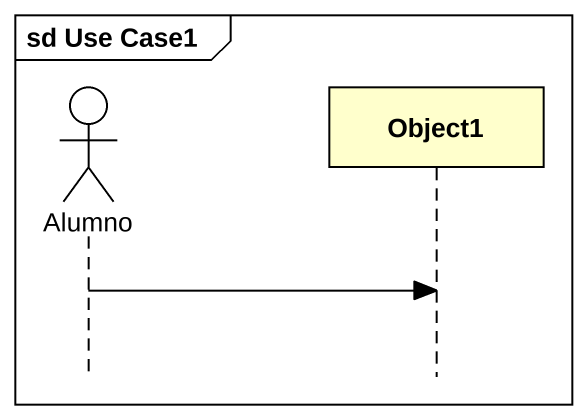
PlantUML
@startuml
mainframe sd Use Case1
hide footbox
actor Alumno
participant Object1

Alumno -> Object1
@enduml
